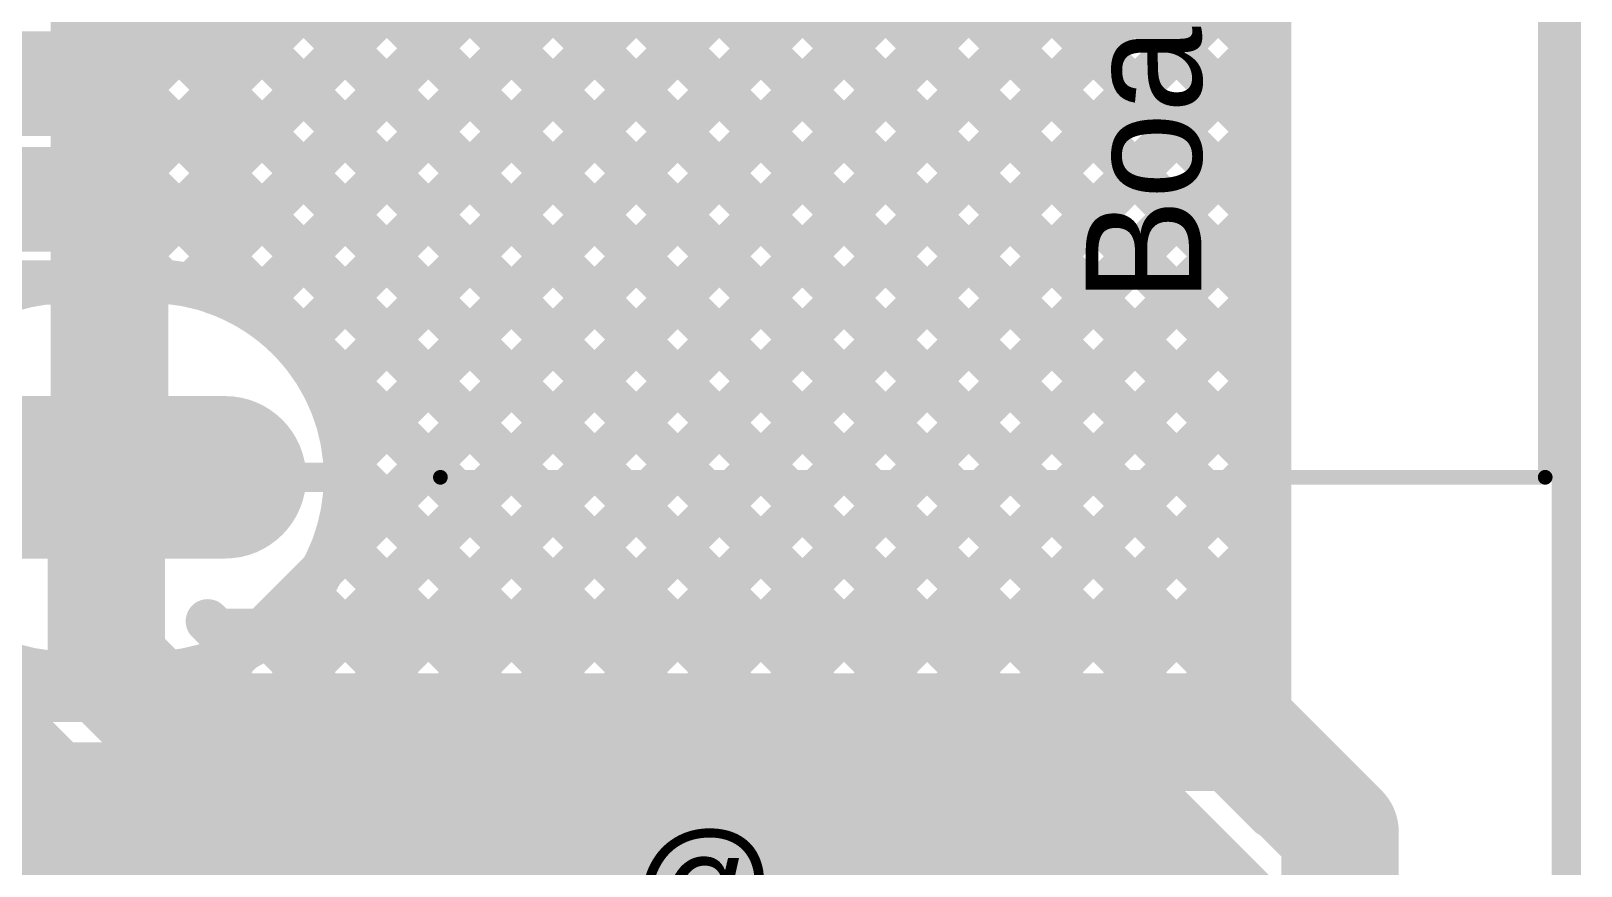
# Model space of a CAD drawing. Header units: millimetres. Extents: x -0.27 to 3.22, y -0.27 to 1.91.
# Drawn here: x 2.693 to 3.22, y 0.88 to 1.164 of the extents above; entities that cross this region are included whole.
import ezdxf

# ---------------------------------------------------------------- set-up
doc = ezdxf.new("R2010")
doc.units = ezdxf.units.MM
doc.header["$MEASUREMENT"] = 0
for name, color, linetype in [('BottomLayer', 5, 'Continuous'), ('BottomSolder', 6, 'Continuous'), ('Mechanical2', 216, 'Continuous'), ('MultiLayer', 9, 'Continuous'), ('PadHoleLayer', 156, 'Continuous'), ('TopLayer', 1, 'Continuous'), ('TopOverlay', 2, 'Continuous'), ('TopPaste', 8, 'Continuous'), ('TopSolder', 216, 'Continuous')]:
    doc.layers.add(name, color=color, linetype=linetype)
doc.styles.add('Arial', font='', dxfattribs={"height": 0.2})
doc.styles.get('Arial').set_extended_font_data('Arial')

# ---------------------------------------------------------------- blocks, each defined once
blk = doc.blocks.new('U231_091N_4BLRA00_S_1')
at = {"layer": 'BottomLayer'}
h = blk.add_hatch(color=5, dxfattribs=at)
edge = h.paths.add_edge_path()
edge.add_arc((-0.25197, 0.04429), 0.02362, 180, 360)
edge.add_line((-0.22835, 0.04429), (-0.22835, 0.12303))
edge.add_arc((-0.25197, 0.12303), 0.02362, 0, 180)
edge.add_line((-0.27559, 0.12303), (-0.27559, 0.04429))
at = {"layer": 'BottomSolder'}
h = blk.add_hatch(color=6, dxfattribs=at)
edge = h.paths.add_edge_path()
edge.add_arc((-0.25197, 0.04429), 0.02762, 180, 360)
edge.add_line((-0.22435, 0.04429), (-0.22435, 0.12303))
edge.add_arc((-0.25197, 0.12303), 0.02762, 0, 180)
edge.add_line((-0.27959, 0.12303), (-0.27959, 0.04429))
at = {"layer": 'MultiLayer'}
h = blk.add_hatch(color=9, dxfattribs=at)
edge = h.paths.add_edge_path()
edge.add_arc((-0.25197, 0.04429), 0.02362, 180, 360)
edge.add_line((-0.22835, 0.04429), (-0.22835, 0.12303))
edge.add_arc((-0.25197, 0.12303), 0.02362, 0, 180)
edge.add_line((-0.27559, 0.12303), (-0.27559, 0.04429))
at = {"layer": 'PadHoleLayer'}
h = blk.add_hatch(color=156, dxfattribs=at)
edge = h.paths.add_edge_path()
edge.add_arc((-0.25197, 0.04626), 0.01181, 180, 360)
edge.add_line((-0.24016, 0.04626), (-0.24016, 0.12106))
edge.add_arc((-0.25197, 0.12106), 0.01181, 0, 180)
edge.add_line((-0.26378, 0.12106), (-0.26378, 0.04626))
at = {"layer": 'TopLayer'}
for points in [[(-0.17126, 0.16043), (-0.1437, 0.16043), (-0.1437, 0.09744), (-0.17126, 0.09744)], [(-0.13189, 0.16043), (-0.10433, 0.16043), (-0.10433, 0.09744), (-0.13189, 0.09744)]]:
    blk.add_hatch(color=1, dxfattribs=at).paths.add_polyline_path(points)
h = blk.add_hatch(color=1, dxfattribs=at)
edge = h.paths.add_edge_path()
edge.add_arc((-0.25197, 0.04429), 0.02362, 180, 360)
edge.add_line((-0.22835, 0.04429), (-0.22835, 0.12303))
edge.add_arc((-0.25197, 0.12303), 0.02362, 0, 180)
edge.add_line((-0.27559, 0.12303), (-0.27559, 0.04429))
at = {"layer": 'TopPaste'}
for points in [[(-0.17126, 0.16043), (-0.1437, 0.16043), (-0.1437, 0.09744), (-0.17126, 0.09744)], [(-0.13189, 0.16043), (-0.10433, 0.16043), (-0.10433, 0.09744), (-0.13189, 0.09744)]]:
    blk.add_hatch(color=8, dxfattribs=at).paths.add_polyline_path(points)
at = {"layer": 'TopSolder'}
for points in [[(-0.17526, 0.16443), (-0.1397, 0.16443), (-0.1397, 0.09344), (-0.17526, 0.09344)], [(-0.13589, 0.16443), (-0.10033, 0.16443), (-0.10033, 0.09344), (-0.13589, 0.09344)]]:
    blk.add_hatch(color=216, dxfattribs=at).paths.add_polyline_path(points)
h = blk.add_hatch(color=216, dxfattribs=at)
edge = h.paths.add_edge_path()
edge.add_arc((-0.25197, 0.04429), 0.02762, 180, 360)
edge.add_line((-0.22435, 0.04429), (-0.22435, 0.12303))
edge.add_arc((-0.25197, 0.12303), 0.02762, 0, 180)
edge.add_line((-0.27959, 0.12303), (-0.27959, 0.04429))
at = {"layer": 'TopOverlay', "const_width": 0.005}
for points in [[(-0.25197, -0.029), (-0.25197, -0.40488)], [(-0.25197, -0.40488), (0.25197, -0.40488)]]:
    blk.add_lwpolyline(points, dxfattribs=at)
at = {"layer": 'TopOverlay', "const_width": 0.0025}
for points in [[(-0.25322, -0.029, 1), (-0.25072, -0.029, 1)], [(-0.25322, -0.40488, 1), (-0.25072, -0.40488, 1)], [(-0.25322, -0.40488, 1), (-0.25072, -0.40488, 1)]]:
    blk.add_lwpolyline(points, format="xyb", close=True, dxfattribs=at)
at = {"layer": 'TopOverlay'}
blk.add_text('Board Edge', height=0.03937, dxfattribs=at).set_placement((-0.19248, -0.28794))

msp = doc.modelspace()

# ---------------------------------------------------------------- hatches: boundary and pattern name
at = {"layer": 'TopLayer'}
for points in [[(2.443, 1.131), (2.715, 1.131), (2.715, 1.16), (2.443, 1.16)], [(2.168, 0.8585), (3.082, 0.8585), (3.082, 0.8985), (2.168, 0.8985)], [(3.051, 0.705), (3.082, 0.705), (3.082, 0.8985), (3.051, 0.8985)], [(2.87483, 0.72143), (2.935, 0.72143), (2.935, 0.89543), (2.87483, 0.89543)], [(2.784, 0.747), (2.825, 0.747), (2.825, 0.89), (2.784, 0.89)]]:
    msp.add_hatch(color=1, dxfattribs=at).paths.add_polyline_path(points)

# ---------------------------------------------------------------- linework, layer by layer
at = {"layer": 'BottomLayer'}
for points, const_width in [([(2.7539, 1.16889), (3.114, 1.52899)], 0.015), ([(3.114, 0.89726), (3.114, 1.5295)], 0.015), ([(2.7194, 1.01138), (2.7194, 1.51197)], 0.04), ([(2.7539, 1.14061), (3.114, 1.50071)], 0.015), ([(2.78896, 1.47967), (3.114, 1.15463)], 0.015), ([(2.7539, 1.11233), (3.114, 1.47242)], 0.015), ([(2.77563, 1.46472), (3.114, 1.12635)], 0.015), ([(2.7579, 1.45416), (3.114, 1.09806)], 0.015), ([(2.7539, 1.07551), (2.7539, 1.45271)], 0.015), ([(2.7539, 1.08404), (3.114, 1.44414)], 0.015), ([(2.7539, 1.42988), (3.114, 1.06978)], 0.015), ([(2.76745, 1.0693), (3.114, 1.41586)], 0.015), ([(2.7539, 1.40159), (3.114, 1.0415)], 0.015), ([(2.78291, 1.05648), (3.114, 1.38757)], 0.015), ([(2.7539, 1.37331), (3.114, 1.01321)], 0.015), ([(2.794, 1.03928), (3.114, 1.35929)], 0.015), ([(2.7539, 1.34503), (3.114, 0.98493)], 0.015), ([(2.79962, 1.01662), (3.114, 1.331)], 0.015), ([(2.7539, 1.31674), (3.114, 0.95664)], 0.015), ([(2.79179, 0.98051), (3.114, 1.30272)], 0.015), ([(2.7539, 1.28846), (3.114, 0.92836)], 0.015), ([(2.77607, 0.9365), (3.114, 1.27443)], 0.015), ([(2.7539, 1.26017), (3.114, 0.90007)], 0.015), ([(2.80435, 0.9365), (3.114, 1.24615)], 0.015), ([(2.7539, 1.23189), (3.04929, 0.9365)], 0.015), ([(2.83263, 0.9365), (3.114, 1.21787)], 0.015), ([(2.7539, 1.2036), (3.02101, 0.9365)], 0.015), ([(2.86092, 0.9365), (3.114, 1.18958)], 0.015), ([(2.7539, 1.17532), (2.99272, 0.9365)], 0.015), ([(2.8892, 0.9365), (3.114, 1.1613)], 0.015), ([(2.7539, 1.14704), (2.96444, 0.9365)], 0.015), ([(2.91749, 0.9365), (3.114, 1.13301)], 0.015), ([(2.7539, 1.11875), (2.93615, 0.9365)], 0.015), ([(2.94577, 0.9365), (3.114, 1.10473)], 0.015), ([(2.7539, 1.09047), (2.90787, 0.9365)], 0.015), ([(2.97406, 0.9365), (3.114, 1.07644)], 0.015), ([(3.00234, 0.9365), (3.114, 1.04816)], 0.015), ([(2.713, 1.01135), (2.71331, 1.01103)], 0.04), ([(2.71331, 1.01103), (2.71906, 1.01103)], 0.04), ([(2.71906, 1.01103), (2.7194, 1.01138)], 0.04), ([(2.79963, 1.01646), (2.87958, 0.9365)], 0.015), ([(3.03062, 0.9365), (3.114, 1.01988)], 0.015), ([(2.64628, 1.01214), (2.71928, 1.01214)], 0.01), ([(2.71928, 1.01214), (2.79227, 1.01214)], 0.01), ([(2.71928, 0.95293), (2.71928, 1.01214)], 0.01), ([(2.79645, 0.99135), (2.8513, 0.9365)], 0.015), ([(3.05891, 0.9365), (3.114, 0.99159)], 0.015), ([(2.76469, 0.9534), (2.79179, 0.98051)], 0.015), ([(2.78684, 0.97267), (2.82302, 0.9365)], 0.015), ([(3.08066, 0.92997), (3.114, 0.96331)], 0.015), ([(2.77273, 0.95851), (2.79473, 0.9365)], 0.015), ([(2.74778, 0.9365), (2.76469, 0.9534)], 0.015), ([(2.75411, 0.94884), (2.76645, 0.9365)], 0.015), ([(2.69121, 0.9365), (2.70034, 0.94563)], 0.015), ([(2.70078, 0.9456), (2.70988, 0.9365)], 0.015), ([(2.7055, 0.94543), (2.73306, 0.94543)], 0.015), ([(2.7195, 0.9365), (2.72843, 0.94543)], 0.015), ([(2.72923, 0.94543), (2.73816, 0.9365)], 0.015), ([(2.05629, 0.9365), (3.06047, 0.9365)], 0.015), ([(3.09512, 0.91614), (3.114, 0.93502)], 0.015), ([(3.08486, 0.9264), (3.114, 0.89726)], 0.015), ([(2.042, 0.902), (3.06047, 0.902)], 0.04), ([(3.06047, 0.902), (3.185, 0.77747)], 0.04), ([(3.10926, 0.902), (3.114, 0.90674)], 0.015)]:
    msp.add_lwpolyline(points, dxfattribs=dict(at, const_width=const_width))
for points, const_width in [([(2.75015, 1.16889, 1), (2.75765, 1.16889, 1)], 0.0075), ([(3.11025, 1.1613, 1), (3.11775, 1.1613, 1)], 0.0075), ([(3.11025, 1.15463, 1), (3.11775, 1.15463, 1)], 0.0075), ([(2.75015, 1.14704, 1), (2.75765, 1.14704, 1)], 0.0075), ([(2.75015, 1.14061, 1), (2.75765, 1.14061, 1)], 0.0075), ([(3.11025, 1.13301, 1), (3.11775, 1.13301, 1)], 0.0075), ([(3.11025, 1.12635, 1), (3.11775, 1.12635, 1)], 0.0075), ([(2.75015, 1.11875, 1), (2.75765, 1.11875, 1)], 0.0075), ([(2.75015, 1.11233, 1), (2.75765, 1.11233, 1)], 0.0075), ([(3.11025, 1.10473, 1), (3.11775, 1.10473, 1)], 0.0075), ([(3.11025, 1.09806, 1), (3.11775, 1.09806, 1)], 0.0075), ([(2.75015, 1.09047, 1), (2.75765, 1.09047, 1)], 0.0075), ([(2.75015, 1.08404, 1), (2.75765, 1.08404, 1)], 0.0075), ([(2.75015, 1.07551, 1), (2.75765, 1.07551, 1)], 0.0075), ([(2.75015, 1.07551, 1), (2.75765, 1.07551, 1)], 0.0075), ([(3.11025, 1.07644, 1), (3.11775, 1.07644, 1)], 0.0075), ([(2.7637, 1.0693, 1), (2.7712, 1.0693, 1)], 0.0075), ([(3.11025, 1.06978, 1), (3.11775, 1.06978, 1)], 0.0075), ([(2.77916, 1.05648, 1), (2.78666, 1.05648, 1)], 0.0075), ([(3.11025, 1.04816, 1), (3.11775, 1.04816, 1)], 0.0075), ([(2.79025, 1.03928, 1), (2.79775, 1.03928, 1)], 0.0075), ([(3.11025, 1.0415, 1), (3.11775, 1.0415, 1)], 0.0075), ([(2.703, 1.01135, 1), (2.723, 1.01135, 1)], 0.02), ([(2.70331, 1.01103, 1), (2.72331, 1.01103, 1)], 0.02), ([(2.70331, 1.01103, 1), (2.72331, 1.01103, 1)], 0.02), ([(2.70906, 1.01103, 1), (2.72906, 1.01103, 1)], 0.02), ([(2.70906, 1.01103, 1), (2.72906, 1.01103, 1)], 0.02), ([(2.7094, 1.01138, 1), (2.7294, 1.01138, 1)], 0.02), ([(2.7094, 1.01138, 1), (2.7294, 1.01138, 1)], 0.02), ([(2.79587, 1.01662, 1), (2.80337, 1.01662, 1)], 0.0075), ([(2.79588, 1.01646, 1), (2.80338, 1.01646, 1)], 0.0075), ([(3.11025, 1.01988, 1), (3.11775, 1.01988, 1)], 0.0075), ([(2.79602, 1.01214, 1), (2.80352, 1.01214, 1)], 0.0075), ([(2.79602, 1.01214, 1), (2.80352, 1.01214, 1)], 0.0075), ([(3.11025, 1.01321, 1), (3.11775, 1.01321, 1)], 0.0075), ([(2.71678, 1.01214, 1), (2.72178, 1.01214, 1)], 0.005), ([(2.71678, 1.01214, 1), (2.72178, 1.01214, 1)], 0.005), ([(2.71678, 1.01214, 1), (2.72178, 1.01214, 1)], 0.005), ([(2.78977, 1.01214, 1), (2.79477, 1.01214, 1)], 0.005), ([(2.7927, 0.99135, 1), (2.8002, 0.99135, 1)], 0.0075), ([(3.11025, 0.99159, 1), (3.11775, 0.99159, 1)], 0.0075), ([(3.11025, 0.98493, 1), (3.11775, 0.98493, 1)], 0.0075), ([(2.78804, 0.98051, 1), (2.79554, 0.98051, 1)], 0.0075), ([(2.78804, 0.98051, 1), (2.79554, 0.98051, 1)], 0.0075), ([(2.78309, 0.97267, 1), (2.79059, 0.97267, 1)], 0.0075), ([(3.11025, 0.96331, 1), (3.11775, 0.96331, 1)], 0.0075), ([(2.76898, 0.95851, 1), (2.77648, 0.95851, 1)], 0.0075), ([(2.76094, 0.9534, 1), (2.76844, 0.9534, 1)], 0.0075), ([(2.76094, 0.9534, 1), (2.76844, 0.9534, 1)], 0.0075), ([(3.11025, 0.95664, 1), (3.11775, 0.95664, 1)], 0.0075), ([(2.71678, 0.95293, 1), (2.72178, 0.95293, 1)], 0.005), ([(2.75036, 0.94884, 1), (2.75786, 0.94884, 1)], 0.0075), ([(2.69659, 0.94563, 1), (2.70409, 0.94563, 1)], 0.0075), ([(2.69703, 0.9456, 1), (2.70453, 0.9456, 1)], 0.0075), ([(2.70175, 0.94543, 1), (2.70925, 0.94543, 1)], 0.0075), ([(2.70175, 0.94543, 1), (2.70925, 0.94543, 1)], 0.0075), ([(2.72468, 0.94543, 1), (2.73218, 0.94543, 1)], 0.0075), ([(2.72548, 0.94543, 1), (2.73298, 0.94543, 1)], 0.0075), ([(2.72931, 0.94543, 1), (2.73681, 0.94543, 1)], 0.0075), ([(2.72931, 0.94543, 1), (2.73681, 0.94543, 1)], 0.0075), ([(2.68746, 0.9365, 1), (2.69496, 0.9365, 1)], 0.0075), ([(2.70613, 0.9365, 1), (2.71363, 0.9365, 1)], 0.0075), ([(2.71575, 0.9365, 1), (2.72325, 0.9365, 1)], 0.0075), ([(2.73441, 0.9365, 1), (2.74191, 0.9365, 1)], 0.0075), ([(2.74403, 0.9365, 1), (2.75153, 0.9365, 1)], 0.0075), ([(2.7627, 0.9365, 1), (2.7702, 0.9365, 1)], 0.0075), ([(2.77232, 0.9365, 1), (2.77982, 0.9365, 1)], 0.0075), ([(2.79098, 0.9365, 1), (2.79848, 0.9365, 1)], 0.0075), ([(2.8006, 0.9365, 1), (2.8081, 0.9365, 1)], 0.0075), ([(2.81927, 0.9365, 1), (2.82677, 0.9365, 1)], 0.0075), ([(2.82888, 0.9365, 1), (2.83638, 0.9365, 1)], 0.0075), ([(2.84755, 0.9365, 1), (2.85505, 0.9365, 1)], 0.0075), ([(2.85717, 0.9365, 1), (2.86467, 0.9365, 1)], 0.0075), ([(2.87583, 0.9365, 1), (2.88333, 0.9365, 1)], 0.0075), ([(2.88545, 0.9365, 1), (2.89295, 0.9365, 1)], 0.0075), ([(2.90412, 0.9365, 1), (2.91162, 0.9365, 1)], 0.0075), ([(2.91374, 0.9365, 1), (2.92124, 0.9365, 1)], 0.0075), ([(2.9324, 0.9365, 1), (2.9399, 0.9365, 1)], 0.0075), ([(2.94202, 0.9365, 1), (2.94952, 0.9365, 1)], 0.0075), ([(2.96069, 0.9365, 1), (2.96819, 0.9365, 1)], 0.0075), ([(2.97031, 0.9365, 1), (2.97781, 0.9365, 1)], 0.0075), ([(2.98897, 0.9365, 1), (2.99647, 0.9365, 1)], 0.0075), ([(2.99859, 0.9365, 1), (3.00609, 0.9365, 1)], 0.0075), ([(3.01726, 0.9365, 1), (3.02476, 0.9365, 1)], 0.0075), ([(3.02687, 0.9365, 1), (3.03437, 0.9365, 1)], 0.0075), ([(3.04554, 0.9365, 1), (3.05304, 0.9365, 1)], 0.0075), ([(3.05516, 0.9365, 1), (3.06266, 0.9365, 1)], 0.0075), ([(3.05672, 0.9365, 1), (3.06422, 0.9365, 1)], 0.0075), ([(3.05672, 0.9365, 1), (3.06422, 0.9365, 1)], 0.0075), ([(3.05672, 0.9365, 1), (3.06422, 0.9365, 1)], 0.0075), ([(3.11025, 0.93502, 1), (3.11775, 0.93502, 1)], 0.0075), ([(3.07691, 0.92997, 1), (3.08441, 0.92997, 1)], 0.0075), ([(3.08111, 0.9264, 1), (3.08861, 0.9264, 1)], 0.0075), ([(3.08111, 0.9264, 1), (3.08861, 0.9264, 1)], 0.0075), ([(3.08111, 0.9264, 1), (3.08861, 0.9264, 1)], 0.0075), ([(3.11025, 0.92836, 1), (3.11775, 0.92836, 1)], 0.0075), ([(3.09137, 0.91614, 1), (3.09887, 0.91614, 1)], 0.0075), ([(3.05047, 0.902, 1), (3.07047, 0.902, 1)], 0.02), ([(3.05047, 0.902, 1), (3.07047, 0.902, 1)], 0.02), ([(3.11025, 0.90674, 1), (3.11775, 0.90674, 1)], 0.0075), ([(3.10551, 0.902, 1), (3.11301, 0.902, 1)], 0.0075), ([(3.11025, 0.90007, 1), (3.11775, 0.90007, 1)], 0.0075), ([(3.11025, 0.89726, 1), (3.11775, 0.89726, 1)], 0.0075), ([(3.11025, 0.89726, 1), (3.11775, 0.89726, 1)], 0.0075)]:
    msp.add_lwpolyline(points, format="xyb", close=True, dxfattribs=dict(at, const_width=const_width))
at = {"layer": 'BottomLayer', "const_width": 0.015}
for points in [[(2.7055, 0.94543, -0.854223), (2.6849, 1.0756)], [(2.7539, 1.07551, -0.323913), (2.79977, 1.01214)], [(2.79977, 1.01214, -0.414214), (2.73306, 0.94543)], [(3.06047, 0.9365, -0.198912), (3.08486, 0.9264)], [(3.06047, 0.9365, -0.198912), (3.08486, 0.9264)]]:
    msp.add_lwpolyline(points, format="xyb", dxfattribs=at)
at = {"layer": 'Mechanical2', "const_width": 0.01}
msp.add_lwpolyline([(3.215, 1.904), (3.215, -0.087)], dxfattribs=at)
at = {"layer": 'TopLayer'}
for points, const_width in [([(3.114, 0.95854), (3.114, 1.72178)], 0.015), ([(2.7295, 1.14449), (3.114, 1.52899)], 0.015), ([(2.72, 1.1067), (3.114, 1.50071)], 0.015), ([(2.72043, 1.07885), (3.114, 1.47242)], 0.015), ([(2.7472, 1.07734), (3.114, 1.44414)], 0.015), ([(2.83836, 1.43028), (3.114, 1.15463)], 0.015), ([(2.76745, 1.0693), (3.114, 1.41586)], 0.015), ([(2.83836, 1.40199), (3.114, 1.12635)], 0.015), ([(2.78291, 1.05648), (3.114, 1.38757)], 0.015), ([(2.83836, 1.37371), (3.114, 1.09806)], 0.015), ([(2.794, 1.03928), (3.114, 1.35929)], 0.015), ([(2.83836, 1.34542), (3.114, 1.06978)], 0.015), ([(2.79962, 1.01662), (3.114, 1.331)], 0.015), ([(2.83836, 1.31714), (3.114, 1.0415)], 0.015), ([(2.79179, 0.98051), (3.114, 1.30272)], 0.015), ([(2.82839, 1.29882), (3.114, 1.01321)], 0.015), ([(2.81331, 1.28562), (3.114, 0.98493)], 0.015), ([(2.73009, 1.28398), (3.05407, 0.96)], 0.015), ([(2.75838, 1.28398), (3.08236, 0.96)], 0.015), ([(2.78666, 1.28398), (3.11144, 0.9592)], 0.015), ([(2.79957, 0.96), (3.114, 1.27443)], 0.015), ([(2.72, 1.26579), (3.02579, 0.96)], 0.015), ([(2.82785, 0.96), (3.114, 1.24615)], 0.015), ([(2.72, 1.23751), (2.99751, 0.96)], 0.015), ([(2.85613, 0.96), (3.114, 1.21787)], 0.015), ([(2.72, 1.20923), (2.96922, 0.96)], 0.015), ([(2.88442, 0.96), (3.114, 1.18958)], 0.015), ([(2.7295, 1.1165), (2.7295, 1.1745)], 0.015), ([(2.7295, 1.17144), (2.94094, 0.96)], 0.015), ([(2.9127, 0.96), (3.114, 1.1613)], 0.015), ([(2.7295, 1.14315), (2.91265, 0.96)], 0.015), ([(2.94099, 0.96), (3.114, 1.13301)], 0.015), ([(2.72, 1.1165), (2.7295, 1.1165)], 0.015), ([(2.72, 1.07885), (2.72, 1.1165)], 0.015), ([(2.72787, 1.1165), (2.88437, 0.96)], 0.015), ([(2.96927, 0.96), (3.114, 1.10473)], 0.015), ([(2.72, 1.09609), (2.73737, 1.07871)], 0.015), ([(2.53209, 1.086), (2.70509, 0.913)], 0.015), ([(2.72, 1.07885), (2.73306, 1.07885)], 0.015), ([(2.628, 1.07835), (2.69731, 1.07835)], 0.015), ([(2.69731, 1.07835), (2.72, 1.07835)], 0.015), ([(2.99756, 0.96), (3.114, 1.07644)], 0.015), ([(2.71928, 1.01214), (2.71928, 1.07135)], 0.01), ([(3.02584, 0.96), (3.114, 1.04816)], 0.015), ([(2.71828, 0.94893), (2.71828, 1.01103)], 0.04), ([(2.79963, 1.01646), (2.85608, 0.96)], 0.015), ([(3.05412, 0.96), (3.114, 1.01988)], 0.015), ([(2.64628, 1.01214), (2.71928, 1.01214)], 0.01), ([(2.71928, 1.01214), (2.79227, 1.01214)], 0.01), ([(2.79645, 0.99135), (2.8278, 0.96)], 0.015), ([(3.08241, 0.96), (3.114, 0.99159)], 0.015), ([(2.77128, 0.96), (2.79179, 0.98051)], 0.015), ([(2.78684, 0.97267), (2.79952, 0.96)], 0.015), ([(2.75278, 0.96322), (2.756, 0.96)], 0.015), ([(3.11015, 0.95946), (3.114, 0.96331)], 0.015), ([(2.71828, 0.94893), (2.74171, 0.9255)], 0.04), ([(2.756, 0.96), (2.77467, 0.96)], 0.015), ([(2.77467, 0.96), (3.10407, 0.96)], 0.015), ([(2.74171, 0.9255), (3.10407, 0.9255)], 0.04), ([(3.10407, 0.9255), (3.138, 0.89157)], 0.04), ([(2.66771, 0.913), (2.68769, 0.93297)], 0.015), ([(2.69388, 0.92454), (2.70542, 0.913)], 0.015), ([(2.696, 0.913), (2.70071, 0.91771)], 0.015), ([(2.2175, 0.913), (2.70542, 0.913)], 0.015), ([(3.138, 0.758), (3.138, 0.89157)], 0.04)]:
    msp.add_lwpolyline(points, dxfattribs=dict(at, const_width=const_width))
for points, const_width in [([(3.11025, 1.1613, 1), (3.11775, 1.1613, 1)], 0.0075), ([(3.11025, 1.15463, 1), (3.11775, 1.15463, 1)], 0.0075), ([(2.72575, 1.14449, 1), (2.73325, 1.14449, 1)], 0.0075), ([(2.72575, 1.14315, 1), (2.73325, 1.14315, 1)], 0.0075), ([(3.11025, 1.13301, 1), (3.11775, 1.13301, 1)], 0.0075), ([(3.11025, 1.12635, 1), (3.11775, 1.12635, 1)], 0.0075), ([(2.71625, 1.1165, 1), (2.72375, 1.1165, 1)], 0.0075), ([(2.71625, 1.1165, 1), (2.72375, 1.1165, 1)], 0.0075), ([(2.72412, 1.1165, 1), (2.73162, 1.1165, 1)], 0.0075), ([(2.72575, 1.1165, 1), (2.73325, 1.1165, 1)], 0.0075), ([(2.72575, 1.1165, 1), (2.73325, 1.1165, 1)], 0.0075), ([(2.71625, 1.1067, 1), (2.72375, 1.1067, 1)], 0.0075), ([(3.11025, 1.10473, 1), (3.11775, 1.10473, 1)], 0.0075), ([(2.71625, 1.09609, 1), (2.72375, 1.09609, 1)], 0.0075), ([(3.11025, 1.09806, 1), (3.11775, 1.09806, 1)], 0.0075), ([(2.71625, 1.07885, 1), (2.72375, 1.07885, 1)], 0.0075), ([(2.71625, 1.07885, 1), (2.72375, 1.07885, 1)], 0.0075), ([(2.71668, 1.07885, 1), (2.72418, 1.07885, 1)], 0.0075), ([(2.72931, 1.07885, 1), (2.73681, 1.07885, 1)], 0.0075), ([(2.72931, 1.07885, 1), (2.73681, 1.07885, 1)], 0.0075), ([(2.69356, 1.07835, 1), (2.70106, 1.07835, 1)], 0.0075), ([(2.69356, 1.07835, 1), (2.70106, 1.07835, 1)], 0.0075), ([(2.69356, 1.07835, 1), (2.70106, 1.07835, 1)], 0.0075), ([(2.71625, 1.07835, 1), (2.72375, 1.07835, 1)], 0.0075), ([(2.73362, 1.07871, 1), (2.74112, 1.07871, 1)], 0.0075), ([(2.74345, 1.07734, 1), (2.75095, 1.07734, 1)], 0.0075), ([(3.11025, 1.07644, 1), (3.11775, 1.07644, 1)], 0.0075), ([(2.71678, 1.07135, 1), (2.72178, 1.07135, 1)], 0.005), ([(2.7637, 1.0693, 1), (2.7712, 1.0693, 1)], 0.0075), ([(3.11025, 1.06978, 1), (3.11775, 1.06978, 1)], 0.0075), ([(2.77916, 1.05648, 1), (2.78666, 1.05648, 1)], 0.0075), ([(3.11025, 1.04816, 1), (3.11775, 1.04816, 1)], 0.0075), ([(2.79025, 1.03928, 1), (2.79775, 1.03928, 1)], 0.0075), ([(3.11025, 1.0415, 1), (3.11775, 1.0415, 1)], 0.0075), ([(2.70828, 1.01103, 1), (2.72828, 1.01103, 1)], 0.02), ([(2.79587, 1.01662, 1), (2.80337, 1.01662, 1)], 0.0075), ([(2.79588, 1.01646, 1), (2.80338, 1.01646, 1)], 0.0075), ([(3.11025, 1.01988, 1), (3.11775, 1.01988, 1)], 0.0075), ([(2.79602, 1.01214, 1), (2.80352, 1.01214, 1)], 0.0075), ([(2.79602, 1.01214, 1), (2.80352, 1.01214, 1)], 0.0075), ([(3.11025, 1.01321, 1), (3.11775, 1.01321, 1)], 0.0075), ([(2.71678, 1.01214, 1), (2.72178, 1.01214, 1)], 0.005), ([(2.71678, 1.01214, 1), (2.72178, 1.01214, 1)], 0.005), ([(2.71678, 1.01214, 1), (2.72178, 1.01214, 1)], 0.005), ([(2.78977, 1.01214, 1), (2.79477, 1.01214, 1)], 0.005), ([(2.7927, 0.99135, 1), (2.8002, 0.99135, 1)], 0.0075), ([(3.11025, 0.99159, 1), (3.11775, 0.99159, 1)], 0.0075), ([(3.11025, 0.98493, 1), (3.11775, 0.98493, 1)], 0.0075), ([(2.78804, 0.98051, 1), (2.79554, 0.98051, 1)], 0.0075), ([(2.78804, 0.98051, 1), (2.79554, 0.98051, 1)], 0.0075), ([(2.78309, 0.97267, 1), (2.79059, 0.97267, 1)], 0.0075), ([(2.74903, 0.96322, 1), (2.75653, 0.96322, 1)], 0.0075), ([(3.11025, 0.96331, 1), (3.11775, 0.96331, 1)], 0.0075), ([(2.70828, 0.94893, 1), (2.72828, 0.94893, 1)], 0.02), ([(2.70828, 0.94893, 1), (2.72828, 0.94893, 1)], 0.02), ([(2.75225, 0.96, 1), (2.75975, 0.96, 1)], 0.0075), ([(2.75225, 0.96, 1), (2.75975, 0.96, 1)], 0.0075), ([(2.76753, 0.96, 1), (2.77503, 0.96, 1)], 0.0075), ([(2.77092, 0.96, 1), (2.77842, 0.96, 1)], 0.0075), ([(2.77092, 0.96, 1), (2.77842, 0.96, 1)], 0.0075), ([(2.77092, 0.96, 1), (2.77842, 0.96, 1)], 0.0075), ([(2.79577, 0.96, 1), (2.80327, 0.96, 1)], 0.0075), ([(2.79582, 0.96, 1), (2.80332, 0.96, 1)], 0.0075), ([(2.82405, 0.96, 1), (2.83155, 0.96, 1)], 0.0075), ([(2.8241, 0.96, 1), (2.8316, 0.96, 1)], 0.0075), ([(2.85233, 0.96, 1), (2.85983, 0.96, 1)], 0.0075), ([(2.85238, 0.96, 1), (2.85988, 0.96, 1)], 0.0075), ([(2.88062, 0.96, 1), (2.88812, 0.96, 1)], 0.0075), ([(2.88067, 0.96, 1), (2.88817, 0.96, 1)], 0.0075), ([(2.9089, 0.96, 1), (2.9164, 0.96, 1)], 0.0075), ([(2.90895, 0.96, 1), (2.91645, 0.96, 1)], 0.0075), ([(2.93719, 0.96, 1), (2.94469, 0.96, 1)], 0.0075), ([(2.93724, 0.96, 1), (2.94474, 0.96, 1)], 0.0075), ([(2.96547, 0.96, 1), (2.97297, 0.96, 1)], 0.0075), ([(2.96552, 0.96, 1), (2.97302, 0.96, 1)], 0.0075), ([(2.99376, 0.96, 1), (3.00126, 0.96, 1)], 0.0075), ([(2.99381, 0.96, 1), (3.00131, 0.96, 1)], 0.0075), ([(3.02204, 0.96, 1), (3.02954, 0.96, 1)], 0.0075), ([(3.02209, 0.96, 1), (3.02959, 0.96, 1)], 0.0075), ([(3.05032, 0.96, 1), (3.05782, 0.96, 1)], 0.0075), ([(3.05037, 0.96, 1), (3.05787, 0.96, 1)], 0.0075), ([(3.07861, 0.96, 1), (3.08611, 0.96, 1)], 0.0075), ([(3.07866, 0.96, 1), (3.08616, 0.96, 1)], 0.0075), ([(3.10032, 0.96, 1), (3.10782, 0.96, 1)], 0.0075), ([(3.10032, 0.96, 1), (3.10782, 0.96, 1)], 0.0075), ([(3.10032, 0.96, 1), (3.10782, 0.96, 1)], 0.0075), ([(3.1064, 0.95946, 1), (3.1139, 0.95946, 1)], 0.0075), ([(3.10769, 0.9592, 1), (3.11519, 0.9592, 1)], 0.0075), ([(3.11025, 0.95854, 1), (3.11775, 0.95854, 1)], 0.0075), ([(3.11025, 0.95854, 1), (3.11775, 0.95854, 1)], 0.0075), ([(3.11025, 0.95854, 1), (3.11775, 0.95854, 1)], 0.0075), ([(2.73171, 0.9255, 1), (2.75171, 0.9255, 1)], 0.02), ([(2.73171, 0.9255, 1), (2.75171, 0.9255, 1)], 0.02), ([(3.09407, 0.9255, 1), (3.11407, 0.9255, 1)], 0.02), ([(3.09407, 0.9255, 1), (3.11407, 0.9255, 1)], 0.02), ([(2.68394, 0.93297, 1), (2.69144, 0.93297, 1)], 0.0075), ([(2.69013, 0.92454, 1), (2.69763, 0.92454, 1)], 0.0075), ([(2.69013, 0.92454, 1), (2.69763, 0.92454, 1)], 0.0075), ([(2.69013, 0.92454, 1), (2.69763, 0.92454, 1)], 0.0075), ([(2.69696, 0.91771, 1), (2.70446, 0.91771, 1)], 0.0075), ([(2.69225, 0.913, 1), (2.69975, 0.913, 1)], 0.0075), ([(2.70134, 0.913, 1), (2.70884, 0.913, 1)], 0.0075), ([(2.70167, 0.913, 1), (2.70917, 0.913, 1)], 0.0075), ([(2.70167, 0.913, 1), (2.70917, 0.913, 1)], 0.0075), ([(3.128, 0.89157, 1), (3.148, 0.89157, 1)], 0.02), ([(3.128, 0.89157, 1), (3.148, 0.89157, 1)], 0.02)]:
    msp.add_lwpolyline(points, format="xyb", close=True, dxfattribs=dict(at, const_width=const_width))
at = {"layer": 'TopLayer', "const_width": 0.015}
for points in [[(2.73306, 1.07885, -0.414214), (2.79977, 1.01214)], [(2.68378, 0.94906, -0.795093), (2.69731, 1.07835)], [(2.79977, 1.01214, -0.22814), (2.77467, 0.96)], [(3.10407, 0.96, -0.07313), (3.114, 0.95854)], [(3.10407, 0.96, -0.07313), (3.114, 0.95854)], [(2.69388, 0.92454, -0.198912), (2.68378, 0.94893)], [(2.69388, 0.92454, -0.198912), (2.68378, 0.94893)]]:
    msp.add_lwpolyline(points, format="xyb", dxfattribs=at)

# ---------------------------------------------------------------- block references
at = {"rotation": 90}
msp.add_blockref('U231_091N_4BLRA00_S_1', (2.80294, 1.26411), dxfattribs=at)

# ---------------------------------------------------------------- texts
at = {"layer": 'TopOverlay', "style": 'Arial'}
msp.add_text('@', height=0.035, rotation=360, dxfattribs=at).set_placement((2.89665, 0.85593))

doc.saveas('drawing.dxf')
